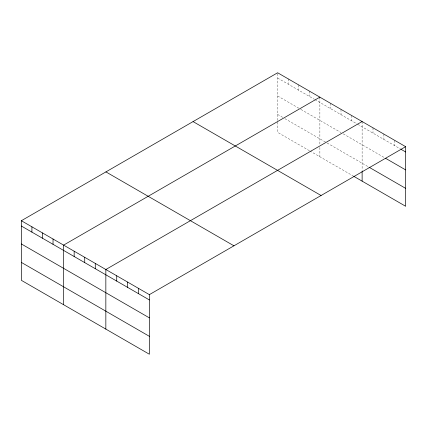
<?xml version="1.0" encoding="UTF-8"?>
<svg xmlns="http://www.w3.org/2000/svg" width="427" height="427" viewBox="0 0 427 427"><rect width="100%" height="100%" fill="white"/><g stroke="black" fill="none" stroke-linecap="round" stroke-linejoin="round"><path stroke-width="0.32" stroke-dasharray="2.13 1.6" d="M277.63 120.419L277.63 72.766M277.63 78.066L314.32 99.245M314.875 99.571L357.121 123.958M357.677 124.278L400.494 149.002M277.63 95.984L300.421 109.141M300.976 109.461L341.002 132.567M343.223 133.854L383.889 157.328M277.63 114.447L282.631 117.334M284.857 118.615L326.548 142.687M327.103 143.008L368.421 166.861M309.313 150.656L277.63 132.365L277.63 121.081M309.874 150.977L353.23 176.009M394.767 140.392L394.767 145.692M383.889 134.11L383.889 139.41M373.006 127.828L373.006 133.128M362.123 121.546L362.123 170.528M351.56 115.45L351.56 120.75M341.002 109.349L341.002 114.655M330.439 103.254L330.439 108.554M319.876 97.153L319.876 144.806M319.876 147.464L319.876 156.752M309.313 91.058L309.313 96.358M298.756 84.957L298.756 90.262M288.193 78.862L288.193 84.162"/><path stroke-width="0.64" d="M405.65 146.674L277.63 72.766L21.35 220.727L21.35 280.325L149.37 354.234L149.37 294.635L405.65 146.674L405.65 206.273L353.786 176.33M319.876 97.153L63.596 245.119L63.596 304.718M362.123 121.546L105.843 269.506L105.843 329.105M401.07 149.333L405.65 151.98M385.602 158.321L405.65 169.898M368.997 167.192L405.65 188.355M193.057 121.594L321.077 195.502M105.923 171.9L233.943 245.808M21.35 220.727L149.37 294.635M21.35 226.027L149.37 299.941M21.35 243.945L149.37 317.859M21.35 262.408L149.37 336.316M362.123 171.19L362.123 181.144M138.487 288.353L138.487 293.659M127.604 282.071L127.604 287.376M116.726 275.789L116.726 281.094M95.28 263.411L95.28 268.711M84.722 257.31L84.722 262.616M74.159 251.215L74.159 256.515M53.033 239.019L53.033 244.324M42.476 232.923L42.476 238.223M31.913 226.822L31.913 232.128"/></g></svg>
